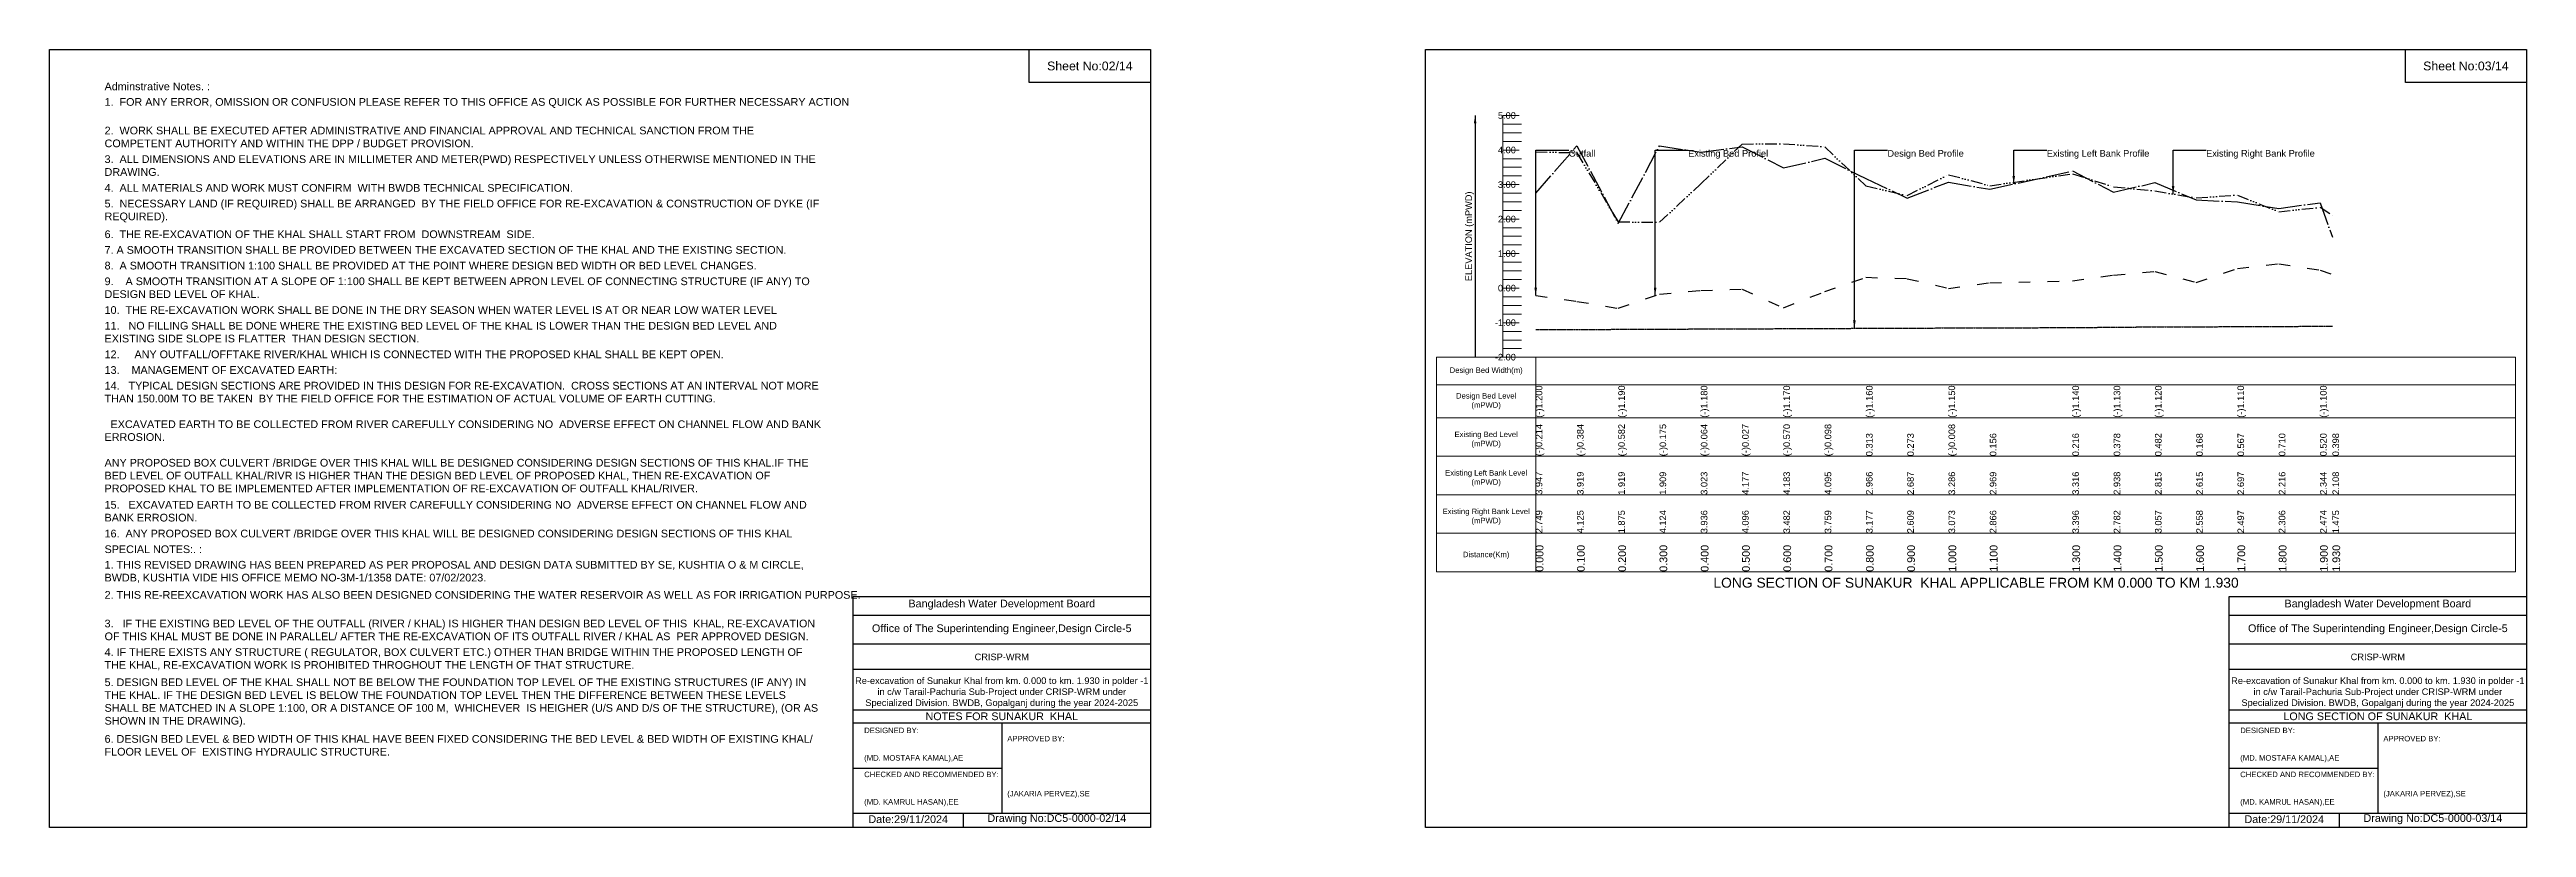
# Model space of a CAD drawing. Header units: inches. Extents: x 91000 to 238000, y -5656 to 143.
# Drawn here: x 110000 to 128000, y -5656 to 0 of the extents above; entities that cross this region are included whole.
import ezdxf

# ---------------------------------------------------------------- set-up
doc = ezdxf.new("R2010")
doc.units = ezdxf.units.IN
doc.header["$LTSCALE"] = 7
doc.header["$MEASUREMENT"] = 0
for name, pattern in [('ACAD_ISO03W100', [30, 12, -18]), ('ACAD_ISO04W100', [30, 24, -3, 0, -3]), ('ACAD_ISO14W100', [24, 12, -3, 0, -3, 0, -3, 0, -3]), ('CENTER', [2, 1.25, -0.25, 0.25, -0.25])]:
    doc.linetypes.add(name, pattern=pattern)
for name, color, linetype, lineweight in [('Design Bed Level Long Section', 7, 'CENTER', 25), ('Existing Bed Level for Long Section', 7, 'ACAD_ISO03W100', 25), ('Existing Left Bank of Long section', 7, 'ACAD_ISO04W100', 25), ('Existing Right Bank of Long Section', 7, 'ACAD_ISO14W100', 25), ('Long Section Border', 7, 'Continuous', 9), ('Long Section Labels', 7, 'Continuous', 9), ('Vscale for Long Section', 7, 'Continuous', 9)]:
    doc.layers.add(name, color=color, linetype=linetype, lineweight=lineweight)
doc.styles.get("Standard").update_dxf_attribs({"font": 'arial.ttf'})
doc.dimstyles.get("Standard").update_dxf_attribs({"dimtxt": 0.18, "dimasz": 0.18, "dimexe": 0.18, "dimexo": 0.0625, "dimgap": 0.09, "dimtad": 0, "dimtih": 1, "dimtoh": 1, "dimdec": 4, "dimzin": 0, "dimdsep": 46, "dimtxsty": 'Standard', "dimcen": 0.09, "dimadec": 0, "dimazin": 0, "dimtfac": 1, "dimtdec": 4, "dimtofl": 0, "dimtmove": 0, "dimatfit": 3, "dimfxl": 1, "dimtolj": 1, "dimtzin": 0, "dimarcsym": 0})

msp = doc.modelspace()

# ---------------------------------------------------------------- linework, layer by layer
for points in [[(110000, 0), (118000, 0), (118000, -5656), (110000, -5656)], [(117120, 0), (118000, 0), (118000, -240), (117120, -240)], [(120000, 0), (128000, 0), (128000, -5656), (120000, -5656)], [(127120, 0), (128000, 0), (128000, -240), (127120, -240)]]:
    msp.add_lwpolyline(points, close=True)
for points in [[(115840, -5656), (115840, -3976), (118000, -3976)], [(115840, -4112), (118000, -4112)], [(125840, -5656), (125840, -3976), (128000, -3976)], [(125840, -4112), (128000, -4112)], [(115840, -4320), (118000, -4320)], [(125840, -4320), (128000, -4320)], [(115840, -4504), (118000, -4504)], [(125840, -4504), (128000, -4504)], [(115840, -4800), (118000, -4800)], [(125840, -4800), (128000, -4800)], [(115840, -4896), (118000, -4896)], [(116920, -4896), (116920, -5552)], [(125840, -4896), (128000, -4896)], [(126920, -4896), (126920, -5552)], [(115840, -5224), (116920, -5224)], [(125840, -5224), (126920, -5224)], [(115840, -5552), (118000, -5552)], [(116640, -5552), (116640, -5656)], [(125840, -5552), (128000, -5552)], [(126640, -5552), (126640, -5656)]]:
    msp.add_lwpolyline(points)
at = {"layer": 'Design Bed Level Long Section'}
msp.add_lwpolyline([(120800, -2036), (121100, -2036), (121400, -2034), (121700, -2034), (122000, -2031), (122300, -2031), (122600, -2029), (122900, -2029), (123200, -2026), (123500, -2026), (123800, -2024), (124100, -2024), (124700, -2021), (125000, -2019), (125300, -2016), (125600, -2016), (125900, -2014), (126200, -2014), (126500, -2011), (126590, -2011)], dxfattribs=at)
at = {"layer": 'Existing Bed Level for Long Section'}
msp.add_lwpolyline([(120800, -1789), (121100, -1831), (121400, -1881), (121700, -1779), (122000, -1751), (122300, -1742), (122600, -1878), (122900, -1760), (123200, -1656), (123500, -1666), (123800, -1737), (124100, -1696), (124700, -1681), (125000, -1640), (125300, -1614), (125600, -1693), (125900, -1593), (126200, -1557), (126500, -1604), (126590, -1635)], dxfattribs=at)
at = {"layer": 'Existing Left Bank of Long section'}
msp.add_lwpolyline([(120800, -1045), (121100, -700), (121400, -1264), (121700, -700), (122000, -747), (122300, -707), (122600, -861), (122900, -791), (123200, -938), (123500, -1080), (123800, -964), (124100, -1016), (124700, -883), (125000, -1037), (125300, -968), (125600, -1093), (125900, -1108), (126200, -1156), (126500, -1114), (126590, -1365)], dxfattribs=at)
at = {"layer": 'Existing Right Bank of Long Section'}
msp.add_lwpolyline([(120800, -744), (121100, -751), (121400, -1253), (121700, -1256), (122000, -976), (122300, -687), (122600, -685), (122900, -707), (123200, -991), (123500, -1061), (123800, -910), (124100, -990), (124700, -903), (125000, -998), (125300, -1028), (125600, -1079), (125900, -1058), (126200, -1179), (126500, -1147), (126590, -1206)], dxfattribs=at)
at = {"layer": 'Long Section Border'}
msp.add_lwpolyline([(120080, -2237), (127920, -2237), (127920, -3797), (120080, -3797)], close=True, dxfattribs=at)
for points in [[(120800, -2237), (120800, -3797)], [(120080, -2437), (127920, -2437)], [(120080, -2677), (127920, -2677)], [(120080, -2957), (127920, -2957)], [(120080, -3237), (127920, -3237)], [(120080, -3517), (127920, -3517)]]:
    msp.add_lwpolyline(points, dxfattribs=at)
at = {"layer": 'Vscale for Long Section'}
for points in [[(120560, -2237), (120560, -1986), (120560, -1735), (120560, -1484), (120560, -1233), (120560, -982), (120560, -731), (120560, -480)], [(120560, -480), (120680, -480)], [(120560, -543), (120696, -543)], [(120560, -606), (120696, -606)], [(120560, -668), (120696, -668)], [(120560, -731), (120680, -731)], [(120560, -794), (120696, -794)], [(120560, -856), (120696, -856)], [(120560, -919), (120696, -919)], [(120560, -982), (120680, -982)], [(120560, -1045), (120696, -1045)], [(120560, -1108), (120696, -1108)], [(120560, -1170), (120696, -1170)], [(120560, -1233), (120680, -1233)], [(120560, -1296), (120696, -1296)], [(120560, -1358), (120696, -1358)], [(120560, -1421), (120696, -1421)], [(120560, -1484), (120680, -1484)], [(120560, -1547), (120696, -1547)], [(120560, -1610), (120696, -1610)], [(120560, -1672), (120696, -1672)], [(120560, -1735), (120680, -1735)], [(120560, -1798), (120696, -1798)], [(120560, -1860), (120696, -1860)], [(120560, -1923), (120696, -1923)], [(120560, -1986), (120680, -1986)], [(120560, -2049), (120696, -2049)], [(120560, -2112), (120696, -2112)], [(120560, -2174), (120696, -2174)], [(120560, -2237), (120680, -2237)]]:
    msp.add_lwpolyline(points, dxfattribs=at)

# ---------------------------------------------------------------- texts
at = {"attachment_point": 5}
for s, insert, char_height in [('Sheet No:02/14', (117560, -120), 64), ('Sheet No:03/14', (127560, -120), 64), ('Bangladesh Water Development Board', (116920, -4036), 56), ('Bangladesh Water Development Board', (126920, -4036), 56), ('Office of The Superintending Engineer,Design Circle-5', (116920, -4216), 56), ('Office of The Superintending Engineer,Design Circle-5', (126920, -4216), 56)]:
    msp.add_mtext(s, dxfattribs=dict(at, insert=insert, char_height=char_height))
for s, insert, char_height, width, attachment_point in [('Adminstrative Notes. :', (110400, -240), 56, 5200, 1), ('1.  FOR ANY ERROR, OMISSION OR CONFUSION PLEASE REFER TO THIS OFFICE AS QUICK AS POSSIBLE FOR FURTHER NECESSARY ACTION', (110400, -353), 56, 5200, 1), ('2.  WORK SHALL BE EXECUTED AFTER ADMINISTRATIVE AND FINANCIAL APPROVAL AND TECHNICAL SANCTION FROM THE COMPETENT AUTHORITY AND WITHIN THE DPP / BUDGET PROVISION. ', (110400, -561), 56, 5200, 1), ('3.  ALL DIMENSIONS AND ELEVATIONS ARE IN MILLIMETER AND METER(PWD) RESPECTIVELY UNLESS OTHERWISE MENTIONED IN THE DRAWING.', (110400, -769), 56, 5200, 1), ('4.  ALL MATERIALS AND WORK MUST CONFIRM  WITH BWDB TECHNICAL SPECIFICATION.', (110400, -978), 56, 5200, 1), ('5.  NECESSARY LAND (IF REQUIRED) SHALL BE ARRANGED  BY THE FIELD OFFICE FOR RE-EXCAVATION & CONSTRUCTION OF DYKE (IF REQUIRED).', (110400, -1092), 56, 5200, 1), ('6.  THE RE-EXCAVATION OF THE KHAL SHALL START FROM  DOWNSTREAM  SIDE.', (110400, -1315), 56, 5200, 1), ('7. A SMOOTH TRANSITION SHALL BE PROVIDED BETWEEN THE EXCAVATED SECTION OF THE KHAL AND THE EXISTING SECTION.', (110400, -1429), 56, 5200, 1), ('8.  A SMOOTH TRANSITION 1:100 SHALL BE PROVIDED AT THE POINT WHERE DESIGN BED WIDTH OR BED LEVEL CHANGES.', (110400, -1543), 56, 5200, 1), ('9.    A SMOOTH TRANSITION AT A SLOPE OF 1:100 SHALL BE KEPT BETWEEN APRON LEVEL OF CONNECTING STRUCTURE (IF ANY) TO DESIGN BED LEVEL OF KHAL.', (110400, -1657), 56, 5200, 1), ('10.  THE RE-EXCAVATION WORK SHALL BE DONE IN THE DRY SEASON WHEN WATER LEVEL IS AT OR NEAR LOW WATER LEVEL', (110400, -1866), 56, 5200, 1), ('11.   NO FILLING SHALL BE DONE WHERE THE EXISTING BED LEVEL OF THE KHAL IS LOWER THAN THE DESIGN BED LEVEL AND EXISTING SIDE SLOPE IS FLATTER  THAN DESIGN SECTION.', (110400, -1980), 56, 5200, 1), ('12.     ANY OUTFALL/OFFTAKE RIVER/KHAL WHICH IS CONNECTED WITH THE PROPOSED KHAL SHALL BE KEPT OPEN.', (110400, -2188), 56, 5200, 1), ('13.    MANAGEMENT OF EXCAVATED EARTH:', (110400, -2302), 56, 5200, 1), ('14.   TYPICAL DESIGN SECTIONS ARE PROVIDED IN THIS DESIGN FOR RE-EXCAVATION.  CROSS SECTIONS AT AN INTERVAL NOT MORE THAN 150.00M TO BE TAKEN  BY THE FIELD OFFICE FOR THE ESTIMATION OF ACTUAL VOLUME OF EARTH CUTTING. ^J^J  EXCAVATED EARTH TO BE COLLECTED FROM RIVER CAREFULLY CONSIDERING NO  ADVERSE EFFECT ON CHANNEL FLOW AND BANK ERROSION.^J^JANY PROPOSED BOX CULVERT /BRIDGE OVER THIS KHAL WILL BE DESIGNED CONSIDERING DESIGN SECTIONS OF THIS KHAL.IF THE BED LEVEL OF OUTFALL KHAL/RIVR IS HIGHER THAN THE DESIGN BED LEVEL OF PROPOSED KHAL, THEN RE-EXCAVATION OF PROPOSED KHAL TO BE IMPLEMENTED AFTER IMPLEMENTATION OF RE-EXCAVATION OF OUTFALL KHAL/RIVER.', (110400, -2416), 56, 5200, 1), ('15.   EXCAVATED EARTH TO BE COLLECTED FROM RIVER CAREFULLY CONSIDERING NO  ADVERSE EFFECT ON CHANNEL FLOW AND BANK ERROSION.', (110400, -3282), 56, 5200, 1), ('16.  ANY PROPOSED BOX CULVERT /BRIDGE OVER THIS KHAL WILL BE DESIGNED CONSIDERING DESIGN SECTIONS OF THIS KHAL', (110400, -3491), 56, 5200, 1), ('SPECIAL NOTES:. :', (110400, -3605), 56, 5200, 1), ('1. THIS REVISED DRAWING HAS BEEN PREPARED AS PER PROPOSAL AND DESIGN DATA SUBMITTED BY SE, KUSHTIA O & M CIRCLE, BWDB, KUSHTIA VIDE HIS OFFICE MEMO NO-3M-1/1358 DATE: 07/02/2023. ', (110400, -3718), 56, 5200, 1), ('2. THIS RE-REEXCAVATION WORK HAS ALSO BEEN DESIGNED CONSIDERING THE WATER RESERVOIR AS WELL AS FOR IRRIGATION PURPOSE.  ', (110400, -3937), 56, 5200, 1), ('3.   IF THE EXISTING BED LEVEL OF THE OUTFALL (RIVER / KHAL) IS HIGHER THAN DESIGN BED LEVEL OF THIS  KHAL, RE-EXCAVATION OF THIS KHAL MUST BE DONE IN PARALLEL/ AFTER THE RE-EXCAVATION OF ITS OUTFALL RIVER / KHAL AS  PER APPROVED DESIGN.^J', (110400, -4145), 56, 5200, 1), ('4. IF THERE EXISTS ANY STRUCTURE ( REGULATOR, BOX CULVERT ETC.) OTHER THAN BRIDGE WITHIN THE PROPOSED LENGTH OF THE KHAL, RE-EXCAVATION WORK IS PROHIBITED THROGHOUT THE LENGTH OF THAT STRUCTURE.', (110400, -4353), 56, 5200, 1), ('CRISP-WRM', (116920, -4416), 48, 2240, 5), ('CRISP-WRM', (126920, -4416), 48, 2240, 5), ('5. DESIGN BED LEVEL OF THE KHAL SHALL NOT BE BELOW THE FOUNDATION TOP LEVEL OF THE EXISTING STRUCTURES (IF ANY) IN THE KHAL. IF THE DESIGN BED LEVEL IS BELOW THE FOUNDATION TOP LEVEL THEN THE DIFFERENCE BETWEEN THESE LEVELS SHALL BE MATCHED IN A SLOPE 1:100, OR A DISTANCE OF 100 M,  WHICHEVER  IS HEIGHER (U/S AND D/S OF THE STRUCTURE), (OR AS SHOWN IN THE DRAWING).^J', (110400, -4572), 56, 5200, 1), ('Re-excavation of Sunakur Khal from km. 0.000 to km. 1.930 in polder -1  in c/w Tarail-Pachuria Sub-Project under CRISP-WRM under Specialized Division. BWDB, Gopalganj during the year 2024-2025', (116920, -4676), 48, 2160, 5), ('Re-excavation of Sunakur Khal from km. 0.000 to km. 1.930 in polder -1  in c/w Tarail-Pachuria Sub-Project under CRISP-WRM under Specialized Division. BWDB, Gopalganj during the year 2024-2025', (126920, -4676), 48, 2160, 5), ('NOTES FOR SUNAKUR  KHAL', (116920, -4848), 56, 2240, 5), ('LONG SECTION OF SUNAKUR  KHAL', (126920, -4848), 56, 2240, 5), ('6. DESIGN BED LEVEL & BED WIDTH OF THIS KHAL HAVE BEEN FIXED CONSIDERING THE BED LEVEL & BED WIDTH OF EXISTING KHAL/ FLOOR LEVEL OF  EXISTING HYDRAULIC STRUCTURE.^J', (110400, -4984), 56, 5200, 1), ('DESIGNED BY:^J^J^J(MD. MOSTAFA KAMAL),AE', (115920, -5056), 40, 1120, 4), ('APPROVED BY:^J^J^J^J^J^J(JAKARIA PERVEZ),SE', (116960, -5216), 40, 1120, 4), ('DESIGNED BY:^J^J^J(MD. MOSTAFA KAMAL),AE', (125920, -5056), 40, 1120, 4), ('APPROVED BY:^J^J^J^J^J^J(JAKARIA PERVEZ),SE', (126960, -5216), 40, 1120, 4), ('CHECKED AND RECOMMENDED BY:^J^J^J(MD. KAMRUL HASAN),EE', (115920, -5376), 40, 1120, 4), ('CHECKED AND RECOMMENDED BY:^J^J^J(MD. KAMRUL HASAN),EE', (125920, -5376), 40, 1120, 4), ('Date:29/11/2024', (116240, -5596), 56, 1120, 5), ('Drawing No:DC5-0000-02/14', (117320, -5596), 56, 1760, 5), ('Date:29/11/2024', (126240, -5596), 56, 1120, 5), ('Drawing No:DC5-0000-03/14', (127320, -5596), 56, 1760, 5)]:
    msp.add_mtext(s, dxfattribs=dict(insert=insert, char_height=char_height, width=width, attachment_point=attachment_point))
at = {"layer": 'Long Section Border', "attachment_point": 5}
for s, insert, char_height in [('Design Bed Width(m)', (120440, -2337), 40), ('Design Bed Level^J(mPWD)', (120440, -2557), 40), ('Existing Bed Level^J(mPWD)', (120440, -2837), 40), ('Existing Left Bank Level^J(mPWD)', (120440, -3117), 40), ('Existing Right Bank Level^J(mPWD)', (120440, -3397), 40), ('Distance(Km)', (120440, -3677), 40), ('LONG SECTION OF SUNAKUR  KHAL APPLICABLE FROM KM 0.000 TO KM 1.930', (124000, -3877), 72)]:
    msp.add_mtext(s, dxfattribs=dict(at, insert=insert, char_height=char_height))
at = {"layer": 'Long Section Labels', "char_height": 48, "attachment_point": 1}
for s, insert in [('Outfall', (121040, -731)), ('Existing Bed Profiel', (121908, -731)), ('Design Bed Profile', (123356, -731)), ('Existing Left Bank Profile', (124514, -731)), ('Existing Right Bank Profile', (125672, -731))]:
    msp.add_mtext(s, dxfattribs=dict(at, insert=insert))
at = {"layer": 'Vscale for Long Section', "char_height": 48, "attachment_point": 6}
for s, insert in [('5.00', (120656, -480)), ('4.00', (120656, -731)), ('3.00', (120656, -982)), ('2.00', (120656, -1233)), ('1.00', (120656, -1484)), ('0.00', (120656, -1735)), ('-1.00', (120656, -1986)), ('-2.00', (120656, -2237))]:
    msp.add_mtext(s, dxfattribs=dict(at, insert=insert))
at = {"layer": 'Vscale for Long Section', "rotation": 90}
for s, insert, char_height, attachment_point in [('ELEVATION (mPWD)', (120320, -1358), 48, 5), ('(-)1.200', (120800, -2677), 48, 1), ('(-)1.200', (120800, -2677), 48, 1), ('(-)1.190', (121400, -2677), 48, 1), ('(-)1.190', (121400, -2677), 48, 1), ('(-)1.180', (122000, -2677), 48, 1), ('(-)1.180', (122000, -2677), 48, 1), ('(-)1.170', (122600, -2677), 48, 1), ('(-)1.170', (122600, -2677), 48, 1), ('(-)1.160', (123200, -2677), 48, 1), ('(-)1.160', (123200, -2677), 48, 1), ('(-)1.150', (123800, -2677), 48, 1), ('(-)1.150', (123800, -2677), 48, 1), ('(-)1.140', (124700, -2677), 48, 1), ('(-)1.130', (125000, -2677), 48, 1), ('(-)1.120', (125300, -2677), 48, 1), ('(-)1.120', (125300, -2677), 48, 1), ('(-)1.110', (125900, -2677), 48, 1), ('(-)1.110', (125900, -2677), 48, 1), ('(-)1.100', (126500, -2677), 48, 1), ('(-)1.100', (126500, -2677), 48, 1), ('(-)0.214', (120800, -2957), 48, 1), ('(-)0.384', (121100, -2957), 48, 1), ('(-)0.582', (121400, -2957), 48, 1), ('(-)0.175', (121700, -2957), 48, 1), ('(-)0.064', (122000, -2957), 48, 1), ('(-)0.027', (122300, -2957), 48, 1), ('(-)0.570', (122600, -2957), 48, 1), ('(-)0.098', (122900, -2957), 48, 1), ('0.313', (123200, -2957), 48, 1), ('0.273', (123500, -2957), 48, 1), ('(-)0.008', (123800, -2957), 48, 1), ('0.156', (124100, -2957), 48, 1), ('0.216', (124700, -2957), 48, 1), ('0.378', (125000, -2957), 48, 1), ('0.482', (125300, -2957), 48, 1), ('0.168', (125600, -2957), 48, 1), ('0.567', (125900, -2957), 48, 1), ('0.710', (126200, -2957), 48, 1), ('0.520', (126500, -2957), 48, 1), ('0.398', (126590, -2957), 48, 1), ('3.947', (120800, -3237), 48, 1), ('3.919', (121100, -3237), 48, 1), ('1.919', (121400, -3237), 48, 1), ('1.909', (121700, -3237), 48, 1), ('3.023', (122000, -3237), 48, 1), ('4.177', (122300, -3237), 48, 1), ('4.183', (122600, -3237), 48, 1), ('4.095', (122900, -3237), 48, 1), ('2.966', (123200, -3237), 48, 1), ('2.687', (123500, -3237), 48, 1), ('3.286', (123800, -3237), 48, 1), ('2.969', (124100, -3237), 48, 1), ('3.316', (124700, -3237), 48, 1), ('2.938', (125000, -3237), 48, 1), ('2.815', (125300, -3237), 48, 1), ('2.615', (125600, -3237), 48, 1), ('2.697', (125900, -3237), 48, 1), ('2.216', (126200, -3237), 48, 1), ('2.344', (126500, -3237), 48, 1), ('2.108', (126590, -3237), 48, 1), ('2.749', (120800, -3517), 48, 1), ('4.125', (121100, -3517), 48, 1), ('1.875', (121400, -3517), 48, 1), ('4.124', (121700, -3517), 48, 1), ('3.936', (122000, -3517), 48, 1), ('4.096', (122300, -3517), 48, 1), ('3.482', (122600, -3517), 48, 1), ('3.759', (122900, -3517), 48, 1), ('3.177', (123200, -3517), 48, 1), ('2.609', (123500, -3517), 48, 1), ('3.073', (123800, -3517), 48, 1), ('2.866', (124100, -3517), 48, 1), ('3.396', (124700, -3517), 48, 1), ('2.782', (125000, -3517), 48, 1), ('3.057', (125300, -3517), 48, 1), ('2.558', (125600, -3517), 48, 1), ('2.497', (125900, -3517), 48, 1), ('2.306', (126200, -3517), 48, 1), ('2.474', (126500, -3517), 48, 1), ('1.475', (126590, -3517), 48, 1), ('0.000', (120800, -3797), 56, 1), ('0.100', (121100, -3797), 56, 1), ('0.200', (121400, -3797), 56, 1), ('0.300', (121700, -3797), 56, 1), ('0.400', (122000, -3797), 56, 1), ('0.500', (122300, -3797), 56, 1), ('0.600', (122600, -3797), 56, 1), ('0.700', (122900, -3797), 56, 1), ('0.800', (123200, -3797), 56, 1), ('0.900', (123500, -3797), 56, 1), ('1.000', (123800, -3797), 56, 1), ('1.100', (124100, -3797), 56, 1), ('1.300', (124700, -3797), 56, 1), ('1.400', (125000, -3797), 56, 1), ('1.500', (125300, -3797), 56, 1), ('1.600', (125600, -3797), 56, 1), ('1.700', (125900, -3797), 56, 1), ('1.800', (126200, -3797), 56, 1), ('1.900', (126500, -3797), 56, 1), ('1.930', (126590, -3797), 56, 1)]:
    msp.add_mtext(s, dxfattribs=dict(at, insert=insert, char_height=char_height, attachment_point=attachment_point))

# ---------------------------------------------------------------- leaders
at = {"layer": 'Long Section Labels', "annotation_type": 0, "has_hookline": 1, "hookline_direction": 0}
for points, text_width in [([(120800, -1789), (120800, -731), (121040, -731)], 186), ([(121668, -1790), (121668, -731), (121908, -731)], 571), ([(123116, -2027), (123116, -731), (123356, -731)], 547), ([(124274, -977), (124274, -731), (124514, -731)], 737), ([(125432, -1051), (125432, -731), (125672, -731)], 782)]:
    msp.add_leader(points, dimstyle='Standard', override={"dimasz": 57.6}, dxfattribs=dict(at, text_width=text_width))
at = {"layer": 'Vscale for Long Section'}
msp.add_leader([(120360, -480), (120360, -2237)], dimstyle='Standard', override={"dimasz": 57.6}, dxfattribs=at)

doc.saveas('drawing.dxf')
